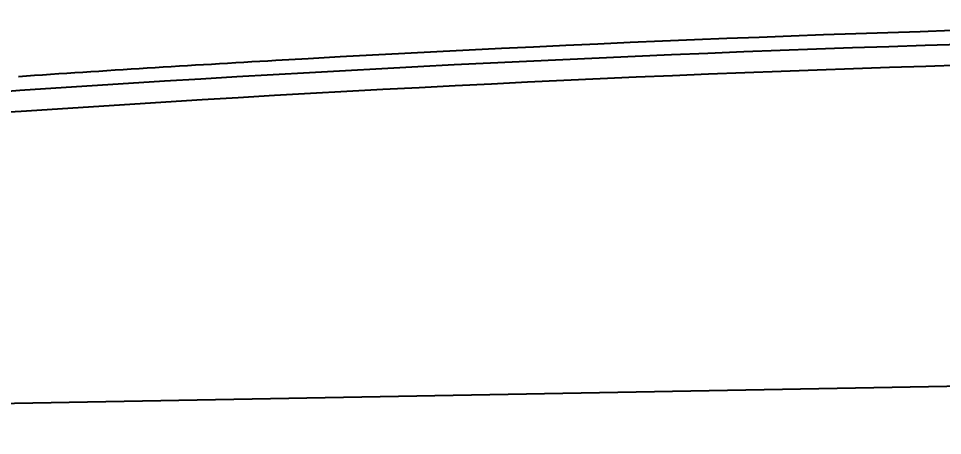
# Model space of a CAD drawing. Header units: millimetres. Extents: x 441061 to 442903, y 4515148 to 4515613.
# Drawn here: x 442267.672 to 442270.99, y 4515527.129 to 4515528.628 of the extents above; entities that cross this region are included whole.
import ezdxf

# ---------------------------------------------------------------- set-up
doc = ezdxf.new("R2010")
doc.units = ezdxf.units.MM
doc.linetypes.add('PUNTOS2', pattern=[0.125, 0, -0.125])
for name, color, linetype in [('01_cotas', 254, 'Continuous'), ('01_implantación', 5, 'Continuous'), ('01_urb interior', 4, 'Continuous')]:
    doc.layers.add(name, color=color, linetype=linetype)
doc.styles.add('Estilo1', font='swissel.ttf')
doc.styles.add('ROMANS', font='romans')
doc.dimstyles.new('DECIMAL-50', dxfattribs={"dimtxt": 0.08, "dimasz": 0.15, "dimexe": 0.09, "dimexo": 0, "dimgap": 0.09, "dimtad": 0, "dimzin": 0, "dimdsep": 46, "dimtxsty": 'ROMANS', "dimcen": 0.09, "dimclrt": 6, "dimadec": 0, "dimazin": 0, "dimtfac": 1.38, "dimtix": 1, "dimtofl": 0, "dimtmove": 2, "dimatfit": 3, "dimldrblk": 'OBLIQUE', "dimfxl": 1, "dimtolj": 1, "dimtzin": 0, "dimarcsym": 0})

# ---------------------------------------------------------------- blocks, each defined once
blk = doc.blocks.new('*D122')
at = {"layer": '01_cotas', "color": 0, "linetype": 'PUNTOS2', "lineweight": -2, "transparency": 16777216}
for p, q in [((442280.9624, 4515528.5866), (442280.9843, 4515527.4012)), ((442266.2323, 4515528.3141), (442266.2543, 4515527.1287))]:
    blk.add_line(p, q, dxfattribs=at)
at = {"layer": '01_cotas', "color": 0, "lineweight": -2, "transparency": 16777216}
for p, q in [((442280.8327, 4515527.4884), (442274.0517, 4515527.363)), ((442266.4026, 4515527.2214), (442273.1836, 4515527.3469))]:
    blk.add_line(p, q, dxfattribs=at)
at = {"layer": '01_cotas', "color": 0, "transparency": 16777216}
for points in [[(442280.8322, 4515527.5134), (442280.8331, 4515527.4634), (442280.9826, 4515527.4912)], [(442266.4021, 4515527.2464), (442266.403, 4515527.1964), (442266.2526, 4515527.2186)]]:
    blk.add_solid(points, dxfattribs=at)
at = {"layer": '01_cotas', "color": 7, "transparency": 16777216, "insert": (442273.6176, 4515527.3549), "char_height": 0.18, "attachment_point": 5, "rotation": 1.0601, "style": 'Estilo1'}
blk.add_mtext('\\A1;14.73', dxfattribs=at)

msp = doc.modelspace()

# ---------------------------------------------------------------- linework, layer by layer
at = {"layer": '01_implantación', "linetype": 'Continuous'}
for start, end in [(88.66052, 93.295817), (93.295817, 93.875219)]:
    msp.add_arc((442273.861, 4515437.0592, 0), 91.5689, start, end, dxfattribs=at)
at = {"layer": '01_urb interior', "color": 2, "elevation": 0}
for points in [[(442263.2581, 4515527.922, -0.011498), (442266.305, 4515528.2625, -0.005162), (442267.6772, 4515528.3697, -0.022759), (442276.0023, 4515528.5539), (442281.0383, 4515528.5373), (442297.0219, 4515528.4846)], [(442263.2581, 4515527.8463, -0.011536), (442266.3116, 4515528.1878, -0.005162), (442267.6823, 4515528.2948, -0.022761), (442276.0013, 4515528.4789), (442281.038, 4515528.4623), (442297.0244, 4515528.4096)]]:
    msp.add_lwpolyline(points, format="xyb", dxfattribs=at)

# ---------------------------------------------------------------- dimensions: what is measured, and where the dimension line sits
at = {"layer": '01_cotas', "color": 251}
dim = msp.add_aligned_dim(p1=(442280.9624, 4515528.5866, 0), p2=(442266.2323, 4515528.3141, 0), distance=1.0956, dimstyle='DECIMAL-50', override={"dimtxt": 0.18, "dimtxsty": 'Estilo1', "dimsah": 1, "dimclrt": 7, "dimfxl": 0.09, "dimarcsym": 2}, dxfattribs=at)
dim.commit()
dim.dimension.update_dxf_attribs({"geometry": '*D122', "text_midpoint": (442273.6176, 4515527.3549)})

doc.saveas('drawing.dxf')
